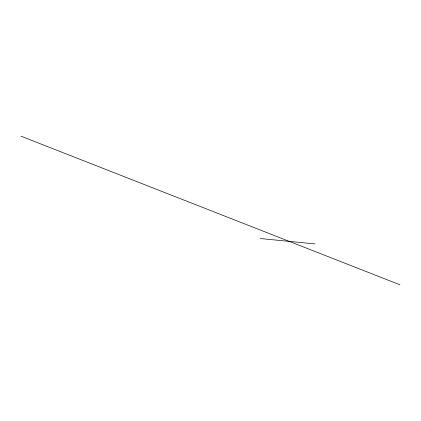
<?xml version="1.0" encoding="UTF-8"?>
<svg xmlns="http://www.w3.org/2000/svg" width="421" height="421" viewBox="0 0 421 421"><rect width="100%" height="100%" fill="white"/><g stroke="black" fill="none" stroke-linecap="round" stroke-linejoin="round"><path stroke-width="0.63" d="M260.352 238.544L314.987 243.906M21.05 136.209L399.95 284.791"/></g></svg>
